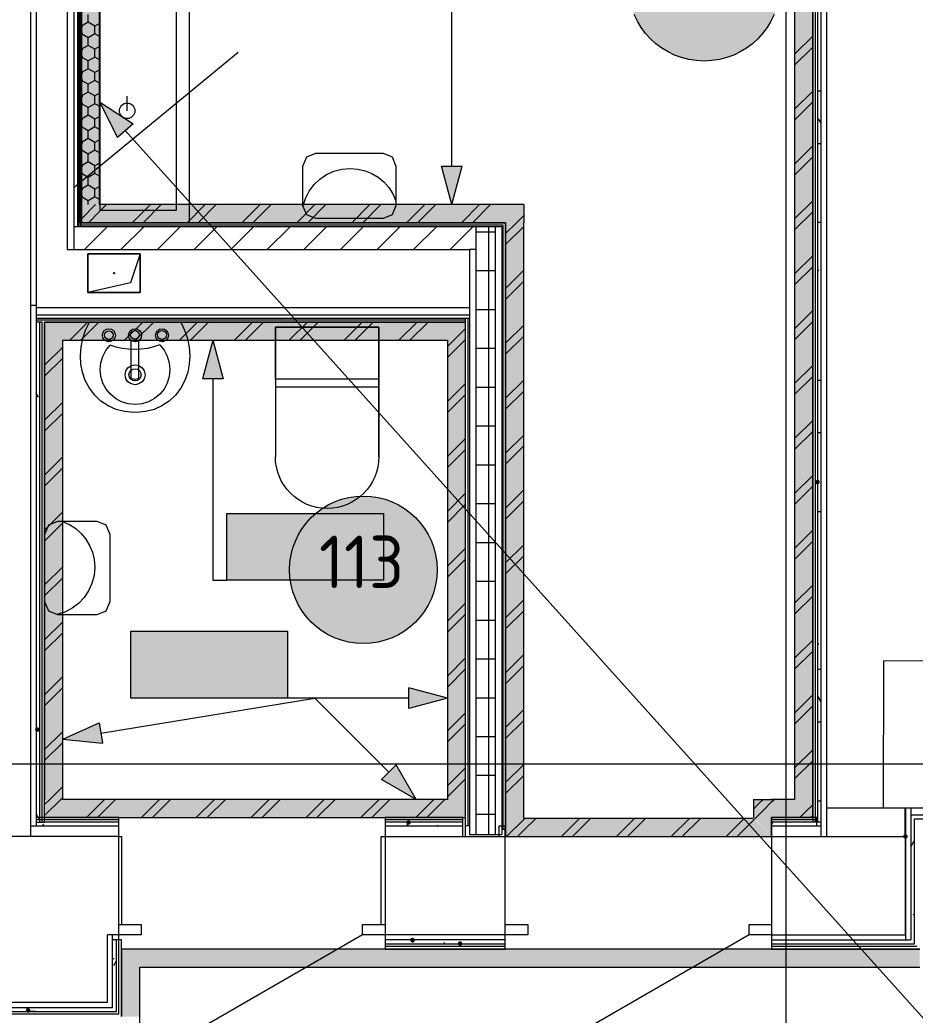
# Model space of a CAD drawing. Header units: millimetres. Extents: x -546 to 1681, y -650 to 1730.
# Drawn here: x 375.55 to 410.16, y 407.66 to 446.11 of the extents above; entities that cross this region are included whole.
import ezdxf

# ---------------------------------------------------------------- set-up
doc = ezdxf.new("R2010")
doc.units = ezdxf.units.MM

msp = doc.modelspace()

# ---------------------------------------------------------------- hatches: boundary and pattern name
at = {"true_color": 0xcccccc}
h = msp.add_hatch(color=254, dxfattribs=at)
h.dxf.hatch_style = 2
h.paths.add_polyline_path([(405.497, 487.709), (406.197, 487.709), (406.197, 415.989), (405.497, 415.989)])
at = {"true_color": 0x3dad99}
h = msp.add_hatch(color=135, dxfattribs=at)
h.dxf.hatch_style = 2
h.paths.add_polyline_path([(378.627, 438.969), (377.927, 438.969), (377.927, 456.374), (378.627, 456.374)])
at = {"true_color": 0xffffff}
h = msp.add_hatch(color=7, dxfattribs=at)
edge = h.paths.add_edge_path()
edge.add_arc((402.001, 447.451), 2.932, 0, 360)
h = msp.add_hatch(color=7)
h.dxf.hatch_style = 2
h.paths.add_polyline_path([(377.894, 445.817), (377.942, 445.808), (377.984, 445.835), (377.993, 445.884), (377.966, 445.926), (377.914, 445.937), (377.872, 445.91), (377.863, 445.861)])
h = msp.add_hatch(color=7)
h.dxf.hatch_style = 2
h.paths.add_polyline_path([(377.95, 445.51), (377.988, 445.542), (377.991, 445.592), (377.959, 445.63), (377.909, 445.633), (377.869, 445.599), (377.865, 445.55), (377.898, 445.512)])
h = msp.add_hatch(color=7)
h.dxf.hatch_style = 2
h.paths.add_polyline_path([(377.894, 444.917), (377.942, 444.908), (377.984, 444.935), (377.993, 444.984), (377.966, 445.026), (377.914, 445.037), (377.872, 445.01), (377.863, 444.961)])
h = msp.add_hatch(color=7)
h.dxf.hatch_style = 2
h.paths.add_polyline_path([(377.95, 444.61), (377.988, 444.642), (377.991, 444.692), (377.959, 444.73), (377.909, 444.733), (377.869, 444.699), (377.865, 444.65), (377.898, 444.612)])
h = msp.add_hatch(color=7)
h.dxf.hatch_style = 2
h.paths.add_polyline_path([(377.894, 444.017), (377.942, 444.008), (377.984, 444.035), (377.993, 444.084), (377.966, 444.126), (377.914, 444.137), (377.872, 444.11), (377.863, 444.061)])
h = msp.add_hatch(color=7)
h.dxf.hatch_style = 2
h.paths.add_polyline_path([(377.95, 443.71), (377.988, 443.742), (377.991, 443.792), (377.959, 443.83), (377.909, 443.833), (377.869, 443.799), (377.865, 443.75), (377.898, 443.712)])
h = msp.add_hatch(color=7)
h.dxf.hatch_style = 2
h.paths.add_polyline_path([(377.894, 443.117), (377.942, 443.108), (377.984, 443.135), (377.993, 443.184), (377.966, 443.226), (377.914, 443.237), (377.872, 443.21), (377.863, 443.161)])
h = msp.add_hatch(color=7)
h.dxf.hatch_style = 2
h.paths.add_polyline_path([(377.95, 442.81), (377.988, 442.842), (377.991, 442.892), (377.959, 442.93), (377.909, 442.933), (377.869, 442.899), (377.865, 442.85), (377.898, 442.812)])
at = {"true_color": 0x0077b0}
h = msp.add_hatch(color=144, dxfattribs=at)
h.dxf.hatch_style = 2
h.paths.add_polyline_path([(378.627, 442.94), (379.923, 442.098), (379.328, 441.563)])
h = msp.add_hatch(color=7)
h.dxf.hatch_style = 2
h.paths.add_polyline_path([(377.894, 442.217), (377.942, 442.208), (377.984, 442.235), (377.993, 442.284), (377.966, 442.326), (377.914, 442.337), (377.872, 442.31), (377.863, 442.261)])
h = msp.add_hatch(color=7)
h.dxf.hatch_style = 2
h.paths.add_polyline_path([(377.95, 441.91), (377.988, 441.942), (377.991, 441.992), (377.959, 442.03), (377.909, 442.033), (377.869, 441.999), (377.865, 441.95), (377.898, 441.912)])
h = msp.add_hatch(color=7)
h.dxf.hatch_style = 2
h.paths.add_polyline_path([(377.894, 441.317), (377.942, 441.308), (377.984, 441.335), (377.993, 441.384), (377.966, 441.426), (377.914, 441.437), (377.872, 441.41), (377.863, 441.361)])
h = msp.add_hatch(color=7)
h.dxf.hatch_style = 2
h.paths.add_polyline_path([(377.95, 441.01), (377.988, 441.042), (377.991, 441.092), (377.959, 441.13), (377.909, 441.133), (377.869, 441.099), (377.865, 441.05), (377.898, 441.012)])
h = msp.add_hatch(color=7)
h.dxf.hatch_style = 2
h.paths.add_polyline_path([(377.894, 440.417), (377.942, 440.408), (377.984, 440.435), (377.993, 440.484), (377.966, 440.526), (377.914, 440.537), (377.872, 440.509), (377.863, 440.461)])
h = msp.add_hatch(color=144, dxfattribs=at)
h.dxf.hatch_style = 2
h.paths.add_polyline_path([(392.253, 438.969), (391.853, 440.462), (392.653, 440.462)])
h = msp.add_hatch(color=7)
h.dxf.hatch_style = 2
h.paths.add_polyline_path([(377.95, 440.11), (377.988, 440.142), (377.991, 440.192), (377.959, 440.23), (377.909, 440.233), (377.869, 440.199), (377.865, 440.15), (377.898, 440.112)])
h = msp.add_hatch(color=7)
h.dxf.hatch_style = 2
h.paths.add_polyline_path([(377.894, 439.517), (377.942, 439.508), (377.984, 439.535), (377.993, 439.584), (377.966, 439.626), (377.914, 439.637), (377.872, 439.609), (377.863, 439.561)])
h = msp.add_hatch(color=7)
h.dxf.hatch_style = 2
h.paths.add_polyline_path([(377.95, 439.21), (377.988, 439.242), (377.991, 439.292), (377.959, 439.33), (377.909, 439.333), (377.869, 439.299), (377.865, 439.25), (377.898, 439.212)])
at = {"true_color": 0xcccccc}
h = msp.add_hatch(color=254, dxfattribs=at)
h.dxf.hatch_style = 2
h.paths.add_polyline_path([(377.927, 438.969), (378.627, 438.969), (377.927, 438.269)])
h = msp.add_hatch(color=254, dxfattribs=at)
h.dxf.hatch_style = 2
h.paths.add_polyline_path([(378.627, 438.969), (378.627, 438.269), (377.927, 438.269)])
h = msp.add_hatch(color=254, dxfattribs=at)
h.dxf.hatch_style = 2
h.paths.add_polyline_path([(394.327, 438.969), (394.327, 438.269), (378.627, 438.269), (378.627, 438.969)])
h = msp.add_hatch(color=254, dxfattribs=at)
h.dxf.hatch_style = 2
h.paths.add_polyline_path([(394.327, 438.269), (395.027, 438.969), (395.027, 438.269)])
h = msp.add_hatch(color=254, dxfattribs=at)
h.dxf.hatch_style = 2
h.paths.add_polyline_path([(394.327, 438.969), (395.027, 438.969), (394.327, 438.269)])
h = msp.add_hatch(color=254, dxfattribs=at)
h.dxf.hatch_style = 2
h.paths.add_polyline_path([(395.027, 415.259), (394.327, 415.259), (394.327, 438.269), (395.027, 438.269)])
at = {"true_color": 0x7b6544}
h = msp.add_hatch(color=37, dxfattribs=at)
h.dxf.hatch_style = 2
h.paths.add_polyline_path([(377.207, 433.732), (376.507, 433.732), (376.507, 434.432)])
h = msp.add_hatch(color=37, dxfattribs=at)
h.dxf.hatch_style = 2
h.paths.add_polyline_path([(377.207, 434.432), (377.207, 433.732), (376.507, 434.432)])
h = msp.add_hatch(color=37, dxfattribs=at)
h.dxf.hatch_style = 2
h.paths.add_polyline_path([(377.207, 433.732), (377.207, 434.432), (392.077, 434.432), (392.077, 433.732)])
at = {"true_color": 0xcccccc}
h = msp.add_hatch(color=254, dxfattribs=at)
h.dxf.hatch_style = 2
h.paths.add_polyline_path([(392.077, 433.732), (392.077, 434.432), (392.777, 434.432)])
h = msp.add_hatch(color=254, dxfattribs=at)
h.dxf.hatch_style = 2
h.paths.add_polyline_path([(392.077, 433.732), (392.777, 434.432), (392.777, 433.732)])
h = msp.add_hatch(color=254, dxfattribs=at)
h.dxf.hatch_style = 2
h.paths.add_polyline_path([(377.207, 415.989), (376.507, 415.989), (376.507, 433.732), (377.207, 433.732)])
at = {"true_color": 0x0077b0}
h = msp.add_hatch(color=144, dxfattribs=at)
h.dxf.hatch_style = 2
h.paths.add_polyline_path([(383.007, 433.732), (383.407, 432.239), (382.607, 432.239)])
at = {"true_color": 0xcccccc}
h = msp.add_hatch(color=254, dxfattribs=at)
h.dxf.hatch_style = 2
h.paths.add_polyline_path([(392.077, 433.732), (392.777, 433.732), (392.777, 415.989), (392.077, 415.989)])
h = msp.add_hatch(color=7)
h.dxf.hatch_style = 2
h.paths.add_polyline_path([(406.462, 428.215), (406.469, 428.284), (406.426, 428.337), (406.357, 428.345), (406.304, 428.302), (406.298, 428.291), (406.29, 428.222), (406.334, 428.168), (406.402, 428.161), (406.456, 428.204)])
at = {"true_color": 0xffffff}
h = msp.add_hatch(color=7, dxfattribs=at)
edge = h.paths.add_edge_path()
edge.add_arc((388.828, 424.861), 2.852, 0, 360)
h = msp.add_hatch(color=7, dxfattribs=at)
h.dxf.hatch_style = 2
h.paths.add_polyline_path([(383.549, 427.043), (389.609, 427.043), (389.609, 424.455), (383.549, 424.455)])
at = {"true_color": 0x0077b0}
h = msp.add_hatch(color=144, dxfattribs=at)
h.dxf.hatch_style = 2
h.paths.add_polyline_path([(383.85, 427.061), (384.86, 427.061), (384.934, 427.036), (384.959, 426.959), (384.959, 425.142), (384.934, 425.067), (384.86, 425.043), (384.784, 425.067), (384.758, 425.142), (384.758, 426.858), (383.951, 426.858), (383.951, 425.142), (383.926, 425.067), (383.85, 425.043), (383.774, 425.067), (383.749, 425.142), (383.749, 426.959), (383.774, 427.036)])
h = msp.add_hatch(color=144, dxfattribs=at)
h.dxf.hatch_style = 2
h.paths.add_polyline_path([(385.364, 425.142), (385.364, 426.959), (385.389, 427.036), (385.465, 427.061), (385.541, 427.036), (385.567, 426.959), (385.567, 426.254), (386.374, 426.254), (386.374, 426.959), (386.399, 427.036), (386.476, 427.061), (386.549, 427.036), (386.574, 426.959), (386.574, 425.142), (386.549, 425.067), (386.476, 425.043), (386.399, 425.067), (386.374, 425.142), (386.374, 426.051), (385.567, 426.051), (385.567, 425.142), (385.541, 425.067), (385.465, 425.043), (385.389, 425.067)])
h = msp.add_hatch(color=144, dxfattribs=at)
h.dxf.hatch_style = 2
h.paths.add_polyline_path([(388.394, 426.152), (388.394, 426.959), (388.419, 427.036), (388.495, 427.061), (389.201, 427.061), (389.277, 427.036), (389.302, 426.959), (389.277, 426.884), (389.201, 426.858), (388.597, 426.858), (388.597, 426.254), (388.899, 426.254), (388.999, 426.245), (389.093, 426.218), (389.178, 426.172), (389.254, 426.107), (389.319, 426.028), (389.366, 425.942), (389.394, 425.849), (389.404, 425.749), (389.404, 425.548), (389.394, 425.447), (389.366, 425.353), (389.319, 425.268), (389.254, 425.19), (389.177, 425.125), (389.092, 425.08), (388.999, 425.052), (388.899, 425.043), (388.495, 425.043), (388.419, 425.067), (388.394, 425.142), (388.419, 425.218), (388.495, 425.244), (388.899, 425.244), (389.016, 425.267), (389.113, 425.334), (389.179, 425.431), (389.201, 425.548), (389.201, 425.749), (389.179, 425.866), (389.113, 425.963), (389.016, 426.03), (388.899, 426.051), (388.495, 426.051), (388.419, 426.076)])
h = msp.add_hatch(color=144, dxfattribs=at)
h.dxf.hatch_style = 2
h.paths.add_polyline_path([(387.888, 425.546), (387.081, 425.546), (387.004, 425.571), (386.979, 425.648), (387.004, 425.724), (387.081, 425.749), (387.888, 425.749), (387.964, 425.724), (387.989, 425.648), (387.964, 425.571)])
at = {"true_color": 0xffffff}
h = msp.add_hatch(color=7, dxfattribs=at)
h.dxf.hatch_style = 2
h.paths.add_polyline_path([(379.837, 422.494), (385.897, 422.494), (385.897, 419.906), (379.837, 419.906)])
h = msp.add_hatch(color=7, dxfattribs=at)
h.dxf.hatch_style = 2
h.paths.add_polyline_path([(379.837, 422.494), (385.897, 422.494), (385.897, 419.906), (379.837, 419.906)])
h = msp.add_hatch(color=7, dxfattribs=at)
h.dxf.hatch_style = 2
h.paths.add_polyline_path([(379.837, 422.494), (385.897, 422.494), (385.897, 419.906), (379.837, 419.906)])
at = {"true_color": 0x0077b0}
h = msp.add_hatch(color=144, dxfattribs=at)
h.dxf.hatch_style = 2
h.paths.add_polyline_path([(380.139, 422.511), (381.149, 422.511), (381.223, 422.485), (381.248, 422.409), (381.248, 420.591), (381.223, 420.516), (381.149, 420.493), (381.073, 420.516), (381.047, 420.591), (381.047, 422.307), (380.24, 422.307), (380.24, 420.591), (380.215, 420.516), (380.139, 420.493), (380.063, 420.516), (380.037, 420.591), (380.037, 422.409), (380.063, 422.485)])
h = msp.add_hatch(color=144, dxfattribs=at)
h.dxf.hatch_style = 2
h.paths.add_polyline_path([(380.139, 422.511), (381.149, 422.511), (381.223, 422.485), (381.248, 422.409), (381.248, 420.591), (381.223, 420.516), (381.149, 420.493), (381.073, 420.516), (381.047, 420.591), (381.047, 422.307), (380.24, 422.307), (380.24, 420.591), (380.215, 420.516), (380.139, 420.493), (380.063, 420.516), (380.037, 420.591), (380.037, 422.409), (380.063, 422.485)])
h = msp.add_hatch(color=144, dxfattribs=at)
h.dxf.hatch_style = 2
h.paths.add_polyline_path([(380.139, 422.511), (381.149, 422.511), (381.223, 422.485), (381.248, 422.409), (381.248, 420.591), (381.223, 420.516), (381.149, 420.493), (381.073, 420.516), (381.047, 420.591), (381.047, 422.307), (380.24, 422.307), (380.24, 420.591), (380.215, 420.516), (380.139, 420.493), (380.063, 420.516), (380.037, 420.591), (380.037, 422.409), (380.063, 422.485)])
h = msp.add_hatch(color=144, dxfattribs=at)
h.dxf.hatch_style = 2
h.paths.add_polyline_path([(381.653, 420.591), (381.653, 422.409), (381.678, 422.485), (381.754, 422.511), (381.83, 422.485), (381.855, 422.409), (381.855, 421.703), (382.662, 421.703), (382.662, 422.409), (382.688, 422.485), (382.764, 422.511), (382.838, 422.485), (382.863, 422.409), (382.863, 420.591), (382.838, 420.516), (382.764, 420.493), (382.688, 420.516), (382.662, 420.591), (382.662, 421.5), (381.855, 421.5), (381.855, 420.591), (381.83, 420.516), (381.754, 420.493), (381.678, 420.516)])
h = msp.add_hatch(color=144, dxfattribs=at)
h.dxf.hatch_style = 2
h.paths.add_polyline_path([(381.653, 420.591), (381.653, 422.409), (381.678, 422.485), (381.754, 422.511), (381.83, 422.485), (381.855, 422.409), (381.855, 421.703), (382.662, 421.703), (382.662, 422.409), (382.688, 422.485), (382.764, 422.511), (382.838, 422.485), (382.863, 422.409), (382.863, 420.591), (382.838, 420.516), (382.764, 420.493), (382.688, 420.516), (382.662, 420.591), (382.662, 421.5), (381.855, 421.5), (381.855, 420.591), (381.83, 420.516), (381.754, 420.493), (381.678, 420.516)])
h = msp.add_hatch(color=144, dxfattribs=at)
h.dxf.hatch_style = 2
h.paths.add_polyline_path([(381.653, 420.591), (381.653, 422.409), (381.678, 422.485), (381.754, 422.511), (381.83, 422.485), (381.855, 422.409), (381.855, 421.703), (382.662, 421.703), (382.662, 422.409), (382.688, 422.485), (382.764, 422.511), (382.838, 422.485), (382.863, 422.409), (382.863, 420.591), (382.838, 420.516), (382.764, 420.493), (382.688, 420.516), (382.662, 420.591), (382.662, 421.5), (381.855, 421.5), (381.855, 420.591), (381.83, 420.516), (381.754, 420.493), (381.678, 420.516)])
h = msp.add_hatch(color=144, dxfattribs=at)
h.dxf.hatch_style = 2
h.paths.add_polyline_path([(385.188, 422.511), (385.288, 422.502), (385.381, 422.474), (385.467, 422.428), (385.543, 422.364), (385.608, 422.286), (385.655, 422.2), (385.683, 422.107), (385.693, 422.005), (385.669, 421.861), (385.6, 421.715), (384.965, 420.693), (385.591, 420.693), (385.667, 420.668), (385.693, 420.591), (385.667, 420.516), (385.591, 420.493), (384.784, 420.493), (384.708, 420.516), (384.683, 420.591), (384.699, 420.651), (385.439, 421.839), (385.477, 421.921), (385.49, 422.005), (385.468, 422.122), (385.402, 422.22), (385.305, 422.286), (385.188, 422.307), (385.103, 422.291), (385.022, 422.244), (384.945, 422.164), (384.872, 422.053), (384.835, 422.018), (384.784, 422.005), (384.708, 422.031), (384.683, 422.107), (384.691, 422.146), (384.793, 422.306), (384.91, 422.42), (385.041, 422.488)])
h = msp.add_hatch(color=144, dxfattribs=at)
h.dxf.hatch_style = 2
h.paths.add_polyline_path([(385.188, 422.511), (385.288, 422.502), (385.381, 422.474), (385.467, 422.428), (385.543, 422.364), (385.608, 422.286), (385.655, 422.2), (385.683, 422.107), (385.693, 422.005), (385.669, 421.861), (385.6, 421.715), (384.965, 420.693), (385.591, 420.693), (385.667, 420.668), (385.693, 420.591), (385.667, 420.516), (385.591, 420.493), (384.784, 420.493), (384.708, 420.516), (384.683, 420.591), (384.699, 420.651), (385.439, 421.839), (385.477, 421.921), (385.49, 422.005), (385.468, 422.122), (385.402, 422.22), (385.305, 422.286), (385.188, 422.307), (385.103, 422.291), (385.022, 422.244), (384.945, 422.164), (384.872, 422.053), (384.835, 422.018), (384.784, 422.005), (384.708, 422.031), (384.683, 422.107), (384.691, 422.146), (384.793, 422.306), (384.91, 422.42), (385.041, 422.488)])
h = msp.add_hatch(color=144, dxfattribs=at)
h.dxf.hatch_style = 2
h.paths.add_polyline_path([(385.188, 422.511), (385.288, 422.502), (385.381, 422.474), (385.467, 422.428), (385.543, 422.364), (385.608, 422.286), (385.655, 422.2), (385.683, 422.107), (385.693, 422.005), (385.669, 421.861), (385.6, 421.715), (384.965, 420.693), (385.591, 420.693), (385.667, 420.668), (385.693, 420.591), (385.667, 420.516), (385.591, 420.493), (384.784, 420.493), (384.708, 420.516), (384.683, 420.591), (384.699, 420.651), (385.439, 421.839), (385.477, 421.921), (385.49, 422.005), (385.468, 422.122), (385.402, 422.22), (385.305, 422.286), (385.188, 422.307), (385.103, 422.291), (385.022, 422.244), (384.945, 422.164), (384.872, 422.053), (384.835, 422.018), (384.784, 422.005), (384.708, 422.031), (384.683, 422.107), (384.691, 422.146), (384.793, 422.306), (384.91, 422.42), (385.041, 422.488)])
h = msp.add_hatch(color=144, dxfattribs=at)
h.dxf.hatch_style = 2
h.paths.add_polyline_path([(384.176, 420.995), (383.369, 420.995), (383.293, 421.02), (383.268, 421.097), (383.293, 421.173), (383.369, 421.198), (384.176, 421.198), (384.252, 421.173), (384.278, 421.097), (384.252, 421.02)])
h = msp.add_hatch(color=144, dxfattribs=at)
h.dxf.hatch_style = 2
h.paths.add_polyline_path([(384.176, 420.995), (383.369, 420.995), (383.293, 421.02), (383.268, 421.097), (383.293, 421.173), (383.369, 421.198), (384.176, 421.198), (384.252, 421.173), (384.278, 421.097), (384.252, 421.02)])
h = msp.add_hatch(color=144, dxfattribs=at)
h.dxf.hatch_style = 2
h.paths.add_polyline_path([(384.176, 420.995), (383.369, 420.995), (383.293, 421.02), (383.268, 421.097), (383.293, 421.173), (383.369, 421.198), (384.176, 421.198), (384.252, 421.173), (384.278, 421.097), (384.252, 421.02)])
h = msp.add_hatch(color=144, dxfattribs=at)
h.dxf.hatch_style = 2
h.paths.add_polyline_path([(392.077, 419.906), (390.584, 419.506), (390.584, 420.306)])
h = msp.add_hatch(color=7)
h.dxf.hatch_style = 2
h.paths.add_polyline_path([(376.222, 418.778), (376.158, 418.752), (376.132, 418.688), (376.158, 418.625), (376.222, 418.598), (376.285, 418.625), (376.312, 418.688), (376.285, 418.752)])
h = msp.add_hatch(color=7)
h.dxf.hatch_style = 2
h.paths.add_polyline_path([(376.222, 418.778), (376.158, 418.752), (376.132, 418.688), (376.158, 418.625), (376.222, 418.598), (376.285, 418.625), (376.312, 418.688), (376.285, 418.752)])
h = msp.add_hatch(color=144, dxfattribs=at)
h.dxf.hatch_style = 2
h.paths.add_polyline_path([(377.207, 418.313), (378.616, 418.948), (378.745, 418.159)])
h = msp.add_hatch(color=144, dxfattribs=at)
h.dxf.hatch_style = 2
h.paths.add_polyline_path([(390.865, 415.989), (389.527, 416.762), (390.093, 417.328)])
at = {"true_color": 0xcccccc}
h = msp.add_hatch(color=254, dxfattribs=at)
h.dxf.hatch_style = 2
h.paths.add_polyline_path([(376.507, 415.989), (377.207, 415.989), (376.507, 415.289)])
h = msp.add_hatch(color=254, dxfattribs=at)
h.dxf.hatch_style = 2
h.paths.add_polyline_path([(377.207, 415.989), (377.207, 415.289), (376.507, 415.289)])
h = msp.add_hatch(color=254, dxfattribs=at)
h.dxf.hatch_style = 2
h.paths.add_polyline_path([(392.077, 415.989), (392.077, 415.289), (377.207, 415.289), (377.207, 415.989)])
h = msp.add_hatch(color=254, dxfattribs=at)
h.dxf.hatch_style = 2
h.paths.add_polyline_path([(392.077, 415.989), (392.777, 415.989), (392.777, 415.289)])
h = msp.add_hatch(color=254, dxfattribs=at)
h.dxf.hatch_style = 2
h.paths.add_polyline_path([(392.077, 415.289), (392.077, 415.989), (392.777, 415.289)])
h = msp.add_hatch(color=254, dxfattribs=at)
h.dxf.hatch_style = 2
h.paths.add_polyline_path([(403.909, 415.989), (404.609, 415.989), (404.609, 415.289)])
h = msp.add_hatch(color=254, dxfattribs=at)
h.dxf.hatch_style = 2
h.paths.add_polyline_path([(403.909, 415.289), (403.909, 415.989), (404.609, 415.289)])
h = msp.add_hatch(color=254, dxfattribs=at)
h.dxf.hatch_style = 2
h.paths.add_polyline_path([(405.497, 415.989), (405.497, 415.289), (404.609, 415.289), (404.609, 415.989)])
h = msp.add_hatch(color=254, dxfattribs=at)
h.dxf.hatch_style = 2
h.paths.add_polyline_path([(405.497, 415.989), (406.197, 415.989), (406.197, 415.289)])
h = msp.add_hatch(color=254, dxfattribs=at)
h.dxf.hatch_style = 2
h.paths.add_polyline_path([(405.497, 415.289), (405.497, 415.989), (406.197, 415.289)])
h = msp.add_hatch(color=254, dxfattribs=at)
h.dxf.hatch_style = 2
h.paths.add_polyline_path([(403.909, 415.289), (404.609, 415.289), (404.609, 414.559)])
h = msp.add_hatch(color=7)
h.dxf.hatch_style = 2
h.paths.add_polyline_path([(390.572, 415.186), (390.508, 415.16), (390.482, 415.096), (390.508, 415.033), (390.572, 415.006), (390.635, 415.033), (390.662, 415.096), (390.635, 415.16)])
h = msp.add_hatch(color=254, dxfattribs=at)
h.dxf.hatch_style = 2
h.paths.add_polyline_path([(395.027, 415.259), (395.027, 414.559), (394.327, 414.559)])
h = msp.add_hatch(color=254, dxfattribs=at)
h.dxf.hatch_style = 2
h.paths.add_polyline_path([(394.327, 415.259), (395.027, 415.259), (394.327, 414.559)])
h = msp.add_hatch(color=254, dxfattribs=at)
h.dxf.hatch_style = 2
h.paths.add_polyline_path([(403.909, 415.259), (403.909, 414.559), (395.027, 414.559), (395.027, 415.259)])
h = msp.add_hatch(color=254, dxfattribs=at)
h.dxf.hatch_style = 2
h.paths.add_polyline_path([(403.909, 414.559), (403.909, 415.259), (404.609, 414.559)])
h = msp.add_hatch(color=7)
h.dxf.hatch_style = 2
h.paths.add_polyline_path([(409.785, 414.469), (409.848, 414.496), (409.875, 414.559), (409.848, 414.623), (409.785, 414.649), (409.713, 414.623), (409.687, 414.559), (409.713, 414.496)])
h = msp.add_hatch(color=7)
h.dxf.hatch_style = 2
h.paths.add_polyline_path([(390.653, 410.499), (390.709, 410.459), (390.777, 410.47), (390.817, 410.526), (390.806, 410.594), (390.798, 410.607), (390.742, 410.647), (390.674, 410.636), (390.634, 410.58), (390.645, 410.512)])
h = msp.add_hatch(color=7)
h.dxf.hatch_style = 2
h.paths.add_polyline_path([(390.73, 410.636), (390.666, 410.61), (390.64, 410.546), (390.666, 410.483), (390.73, 410.456), (390.793, 410.483), (390.82, 410.546), (390.793, 410.61)])
h = msp.add_hatch(color=7)
h.dxf.hatch_style = 2
h.paths.add_polyline_path([(390.73, 410.636), (390.666, 410.61), (390.64, 410.546), (390.666, 410.483), (390.73, 410.456), (390.793, 410.483), (390.82, 410.546), (390.793, 410.61)])
h = msp.add_hatch(color=7)
h.dxf.hatch_style = 2
h.paths.add_polyline_path([(392.567, 410.514), (392.503, 410.488), (392.477, 410.424), (392.503, 410.361), (392.567, 410.334), (392.63, 410.361), (392.657, 410.424), (392.63, 410.488)])
at = {"true_color": 0xf1d696}
h = msp.add_hatch(color=41, dxfattribs=at)
h.dxf.hatch_style = 2
h.paths.add_polyline_path([(380.183, 409.509), (379.483, 409.509), (379.483, 410.209)])
h = msp.add_hatch(color=41, dxfattribs=at)
h.dxf.hatch_style = 2
h.paths.add_polyline_path([(380.183, 410.209), (380.183, 409.509), (379.483, 410.209)])
h = msp.add_hatch(color=41, dxfattribs=at)
h.dxf.hatch_style = 2
h.paths.add_polyline_path([(380.183, 409.509), (380.183, 410.209), (410.335, 410.209), (410.335, 409.509)])
h = msp.add_hatch(color=41, dxfattribs=at)
h.dxf.hatch_style = 2
h.paths.add_polyline_path([(380.183, 407.602), (379.483, 407.602), (379.483, 409.509), (380.183, 409.509)])
h = msp.add_hatch(color=7)
h.dxf.hatch_style = 2
h.paths.add_polyline_path([(375.871, 407.923), (375.807, 407.897), (375.781, 407.833), (375.807, 407.77), (375.871, 407.743), (375.934, 407.77), (375.961, 407.833), (375.934, 407.897)])

# ---------------------------------------------------------------- linework, layer by layer
at = {"color": 7, "lineweight": 0}
for points in [[(405.173, 197.821), (405.173, 501.492)], [(375.977, 414.559), (375.977, 488.948)], [(406.527, 414.559), (406.527, 488.739)], [(406.727, 488.948), (406.727, 414.559)], [(406.197, 488.574), (406.197, 415.124)], [(406.197, 415.989), (406.197, 488.409)], [(406.287, 488.574), (406.287, 415.124)], [(406.377, 488.574), (406.377, 415.124)], [(405.497, 487.709), (405.497, 415.989)], [(377.377, 457.224), (377.377, 437.239)], [(377.647, 437.239), (377.647, 457.354)], [(377.777, 457.074), (377.777, 438.119)], [(377.837, 438.119), (377.837, 457.074)], [(377.897, 438.269), (377.897, 457.074)], [(377.927, 457.074), (377.927, 438.269)], [(382.097, 456.946), (382.097, 438.269)], [(378.647, 438.746), (378.647, 456.446)], [(381.597, 456.446), (381.597, 438.746)], [(377.927, 456.374), (377.927, 438.969)], [(378.627, 438.969), (378.627, 456.374)], [(376.177, 448.419), (376.177, 414.959)], [(378.19, 446.021), (377.93, 445.871)], [(378.19, 446.021), (378.19, 446.321)], [(378.449, 445.871), (378.19, 446.021)], [(404.702, 446.31), (404.579, 446.054), (404.432, 445.812), (404.263, 445.586), (404.074, 445.378), (403.866, 445.189), (403.64, 445.02), (403.399, 444.873), (403.143, 444.75), (402.873, 444.651), (402.592, 444.579), (402.301, 444.535), (402.002, 444.519), (401.702, 444.535), (401.411, 444.579), (401.13, 444.651), (400.86, 444.75), (400.604, 444.873), (400.362, 445.02), (400.137, 445.189), (399.928, 445.378), (399.739, 445.586), (399.57, 445.812), (399.424, 446.054), (399.3, 446.31)], [(377.93, 445.571), (377.93, 445.871)], [(378.627, 445.974), (378.449, 445.871)], [(378.449, 445.571), (378.449, 445.871)], [(378.19, 445.421), (377.93, 445.571)], [(378.449, 445.571), (378.19, 445.421)], [(378.19, 445.121), (378.19, 445.421)], [(378.627, 445.469), (378.449, 445.571)], [(405.497, 444.782), (406.197, 445.482)], [(378.19, 445.121), (377.93, 444.971)], [(377.93, 444.671), (377.93, 444.971)], [(378.449, 444.971), (378.19, 445.121)], [(378.627, 445.074), (378.449, 444.971)], [(378.449, 444.671), (378.449, 444.971)], [(405.497, 444.358), (406.197, 445.058)], [(383.984, 444.846), (377.647, 439.636)], [(378.19, 444.521), (377.93, 444.671)], [(378.449, 444.671), (378.19, 444.521)], [(378.19, 444.221), (378.19, 444.521)], [(378.627, 444.569), (378.449, 444.671)], [(378.19, 444.221), (377.93, 444.071)], [(378.449, 444.071), (378.19, 444.221)], [(378.627, 444.174), (378.449, 444.071)], [(377.93, 443.771), (377.93, 444.071)], [(378.19, 443.621), (377.93, 443.771)], [(378.449, 443.771), (378.19, 443.621)], [(378.449, 443.771), (378.449, 444.071)], [(378.627, 443.669), (378.449, 443.771)], [(378.19, 443.321), (378.19, 443.621)], [(405.497, 442.66), (406.197, 443.36)], [(406.377, 443.369), (406.526, 443.369)], [(378.19, 443.321), (377.93, 443.171)], [(377.93, 442.871), (377.93, 443.171)], [(378.449, 443.171), (378.19, 443.321)], [(378.627, 443.274), (378.449, 443.171)], [(378.449, 442.871), (378.449, 443.171)], [(379.697, 442.596), (379.697, 443.166)], [(378.19, 442.721), (377.93, 442.871)], [(378.449, 442.871), (378.19, 442.721)], [(378.19, 442.421), (378.19, 442.721)], [(378.627, 442.769), (378.449, 442.871)], [(405.497, 442.236), (406.197, 442.936)], [(378.19, 442.421), (377.93, 442.271)], [(377.93, 441.971), (377.93, 442.271)], [(378.449, 442.271), (378.19, 442.421)], [(378.627, 442.374), (378.449, 442.271)], [(378.449, 441.971), (378.449, 442.271)], [(406.526, 442.114), (406.426, 442.286)], [(378.19, 441.821), (377.93, 441.971)], [(378.449, 441.971), (378.19, 441.821)], [(378.19, 441.521), (378.19, 441.821)], [(378.627, 441.869), (378.449, 441.971)], [(378.19, 441.521), (377.93, 441.371)], [(378.449, 441.371), (378.19, 441.521)], [(378.627, 441.474), (378.449, 441.371)], [(377.93, 441.071), (377.93, 441.371)], [(378.19, 440.921), (377.93, 441.071)], [(378.449, 441.071), (378.19, 440.921)], [(378.449, 441.071), (378.449, 441.371)], [(378.627, 440.969), (378.449, 441.071)], [(405.497, 440.539), (406.197, 441.239)], [(406.377, 441.337), (406.526, 441.337)], [(378.19, 440.621), (378.19, 440.921)], [(405.497, 440.115), (406.197, 440.815)], [(378.19, 440.621), (377.93, 440.471)], [(377.93, 440.171), (377.93, 440.471)], [(378.449, 440.471), (378.19, 440.621)], [(378.627, 440.574), (378.449, 440.471)], [(378.449, 440.171), (378.449, 440.471)], [(378.19, 440.021), (377.93, 440.171)], [(378.449, 440.171), (378.19, 440.021)], [(378.19, 439.721), (378.19, 440.021)], [(378.627, 440.069), (378.449, 440.171)], [(378.19, 439.721), (377.93, 439.571)], [(377.93, 439.271), (377.93, 439.571)], [(378.449, 439.571), (378.19, 439.721)], [(378.627, 439.674), (378.449, 439.571)], [(378.449, 439.271), (378.449, 439.571)], [(378.19, 439.121), (377.93, 439.271)], [(378.449, 439.271), (378.19, 439.121)], [(378.19, 438.969), (378.19, 439.121)], [(378.627, 439.169), (378.449, 439.271)], [(405.497, 438.418), (406.197, 439.118)], [(377.927, 438.425), (378.472, 438.969)], [(377.927, 438.269), (377.927, 438.969)], [(378.627, 438.701), (378.896, 438.969)], [(395.027, 438.969), (378.627, 438.969)], [(381.597, 438.746), (378.647, 438.746)], [(379.893, 438.269), (380.593, 438.969)], [(380.317, 438.269), (381.017, 438.969)], [(382.014, 438.269), (382.714, 438.969)], [(382.438, 438.269), (383.138, 438.969)], [(384.135, 438.269), (384.835, 438.969)], [(384.56, 438.269), (385.26, 438.969)], [(386.257, 438.269), (386.957, 438.969)], [(386.681, 438.269), (387.381, 438.969)], [(388.378, 438.269), (389.078, 438.969)], [(388.802, 438.269), (389.502, 438.969)], [(390.499, 438.269), (391.199, 438.969)], [(390.924, 438.269), (391.624, 438.969)], [(392.621, 438.269), (393.321, 438.969)], [(393.045, 438.269), (393.745, 438.969)], [(395.027, 438.969), (395.027, 438.269)], [(378.196, 438.269), (378.627, 438.701)], [(394.742, 438.269), (395.027, 438.554)], [(405.497, 437.994), (406.197, 438.694)], [(393.177, 438.119), (377.647, 438.119)], [(394.327, 438.269), (377.897, 438.269)], [(377.897, 438.269), (377.897, 438.119)], [(394.237, 438.179), (377.897, 438.179)], [(377.927, 438.269), (394.327, 438.269)], [(393.177, 438.119), (393.177, 414.638)], [(394.177, 438.119), (393.177, 438.119)], [(393.677, 414.638), (393.677, 438.119)], [(393.927, 438.119), (393.927, 414.638)], [(394.177, 438.119), (394.177, 414.638)], [(394.237, 414.838), (394.237, 438.179)], [(394.327, 414.838), (394.327, 438.269)], [(394.327, 437.854), (394.742, 438.269)], [(394.327, 438.269), (394.327, 414.559)], [(394.327, 437.43), (395.027, 438.13)], [(395.027, 415.259), (395.027, 438.269)], [(406.377, 438.289), (406.526, 438.289)], [(393.177, 437.921), (393.927, 437.921)], [(377.377, 437.239), (392.927, 437.239)], [(392.927, 437.239), (392.927, 414.638)], [(393.177, 437.239), (392.927, 437.239)], [(378.177, 435.572), (378.177, 437.072)], [(378.177, 437.072), (380.201, 437.072)], [(380.201, 437.072), (378.177, 437.072)], [(378.177, 437.072), (378.177, 435.572)], [(380.201, 437.072), (379.826, 435.947)], [(380.201, 437.072), (380.201, 435.572)], [(380.201, 435.572), (380.201, 437.072)], [(405.497, 436.297), (406.197, 436.997)], [(393.177, 436.421), (393.927, 436.421)], [(394.327, 435.733), (395.027, 436.433)], [(405.497, 435.872), (406.197, 436.572)], [(406.42, 436.449), (406.377, 436.375)], [(379.164, 436.322), (379.189, 436.347), (379.214, 436.322)], [(379.164, 436.322), (379.177, 436.344)], [(379.214, 436.322), (379.189, 436.297), (379.164, 436.322)], [(379.213, 436.316), (379.189, 436.297), (379.177, 436.301)], [(379.189, 436.347), (379.213, 436.329)], [(379.826, 435.947), (378.177, 435.572)], [(394.327, 435.309), (395.027, 436.009)], [(380.201, 435.572), (378.177, 435.572)], [(378.177, 435.572), (380.201, 435.572)], [(375.977, 435.089), (376.177, 435.089)], [(392.927, 434.982), (376.177, 434.982)], [(393.177, 434.921), (393.927, 434.921)], [(405.497, 434.175), (406.197, 434.875)], [(376.177, 434.712), (392.927, 434.712)], [(376.177, 434.582), (392.927, 434.582)], [(376.177, 434.522), (392.777, 434.522)], [(392.777, 414.988), (392.777, 434.582)], [(392.867, 434.582), (392.867, 414.988)], [(376.417, 434.432), (376.177, 434.432)], [(376.327, 415.109), (376.327, 434.432)], [(376.417, 415.109), (376.417, 434.432)], [(376.507, 434.432), (392.777, 434.432)], [(376.507, 415.109), (376.507, 434.432)], [(376.507, 434.432), (376.507, 433.732)], [(392.077, 434.432), (376.507, 434.432)], [(377.477, 433.732), (378.177, 434.432)], [(377.966, 432.501), (377.909, 432.811), (377.891, 433.124), (377.913, 433.466), (377.978, 433.801), (378.087, 434.124), (378.237, 434.432)], [(377.966, 432.501), (377.909, 432.811), (377.891, 433.124), (377.913, 433.466), (377.978, 433.801), (378.087, 434.124), (378.237, 434.432)], [(377.901, 433.732), (378.601, 434.432)], [(378.74, 433.925), (378.759, 434.023), (378.813, 434.102), (378.892, 434.156), (378.99, 434.175), (379.087, 434.156), (379.166, 434.102), (379.22, 434.023), (379.24, 433.925)], [(379.598, 433.732), (380.298, 434.432)], [(379.752, 433.925), (379.771, 434.023), (379.825, 434.102), (379.904, 434.156), (380.002, 434.175), (380.099, 434.156), (380.178, 434.102), (380.232, 434.023), (380.252, 433.925)], [(379.995, 433.771), (379.929, 433.785), (379.876, 433.821), (379.84, 433.874), (379.827, 433.939), (379.84, 434.005), (379.876, 434.058), (379.929, 434.094), (379.995, 434.107)], [(379.995, 434.107), (380.06, 434.094), (380.113, 434.058), (380.149, 434.005), (380.163, 433.939), (380.149, 433.874), (380.113, 433.821), (380.06, 433.785), (379.995, 433.771)], [(380.022, 433.732), (380.722, 434.432)], [(380.795, 433.925), (380.814, 434.023), (380.868, 434.102), (380.947, 434.156), (381.045, 434.175), (381.142, 434.156), (381.221, 434.102), (381.275, 434.023), (381.295, 433.925)], [(380.875, 433.935), (380.888, 434.002), (380.924, 434.056), (380.978, 434.092), (381.045, 434.105), (381.111, 434.092), (381.165, 434.056), (381.201, 434.002), (381.215, 433.935)], [(381.719, 433.732), (382.419, 434.432)], [(381.768, 434.432), (381.917, 434.124), (382.025, 433.801), (382.09, 433.466), (382.113, 433.124), (382.094, 432.811), (382.039, 432.501)], [(381.768, 434.432), (381.917, 434.124), (382.025, 433.801), (382.09, 433.466), (382.113, 433.124), (382.094, 432.811), (382.039, 432.501)], [(382.144, 433.732), (382.844, 434.432)], [(383.841, 433.732), (384.541, 434.432)], [(384.265, 433.732), (384.965, 434.432)], [(389.427, 434.232), (385.427, 434.232)], [(385.427, 434.232), (385.427, 429.232)], [(385.427, 432.232), (385.427, 434.232)], [(385.427, 434.232), (389.427, 434.232)], [(385.962, 433.732), (386.662, 434.432)], [(386.386, 433.732), (387.086, 434.432)], [(388.083, 433.732), (388.783, 434.432)], [(388.508, 433.732), (389.208, 434.432)], [(389.427, 429.232), (389.427, 434.232)], [(389.427, 434.232), (389.427, 432.232)], [(390.205, 433.732), (390.905, 434.432)], [(390.629, 433.732), (391.329, 434.432)], [(392.777, 434.432), (392.077, 434.432)], [(392.326, 433.732), (392.777, 434.183)], [(392.777, 415.989), (392.777, 434.432)], [(394.327, 433.612), (395.027, 434.312)], [(405.497, 433.751), (406.197, 434.451)], [(376.507, 433.732), (376.507, 415.989)], [(377.207, 433.732), (392.077, 433.732)], [(377.207, 415.989), (377.207, 433.732)], [(379.24, 433.925), (379.22, 433.828), (379.166, 433.749), (379.087, 433.695), (378.99, 433.675), (378.892, 433.695), (378.813, 433.749), (378.759, 433.828), (378.74, 433.925)], [(378.82, 433.925), (378.833, 433.992), (378.869, 434.046), (378.923, 434.082), (378.99, 434.095), (379.055, 434.082), (379.109, 434.046), (379.146, 433.992), (379.16, 433.925)], [(379.16, 433.925), (379.146, 433.859), (379.109, 433.805), (379.055, 433.769), (378.99, 433.755), (378.923, 433.769), (378.869, 433.805), (378.833, 433.859), (378.82, 433.925)], [(380.252, 433.925), (380.232, 433.828), (380.178, 433.749), (380.099, 433.695), (380.002, 433.675), (379.904, 433.695), (379.825, 433.749), (379.771, 433.828), (379.752, 433.925)], [(379.852, 432.283), (379.852, 433.725)], [(380.152, 432.283), (380.152, 433.725)], [(381.295, 433.925), (381.275, 433.828), (381.221, 433.749), (381.142, 433.695), (381.045, 433.675), (380.947, 433.695), (380.868, 433.749), (380.814, 433.828), (380.795, 433.925)], [(381.215, 433.935), (381.201, 433.869), (381.165, 433.815), (381.111, 433.779), (381.045, 433.765), (380.978, 433.779), (380.924, 433.815), (380.888, 433.869), (380.875, 433.935)], [(392.077, 433.059), (392.75, 433.732)], [(392.077, 433.483), (392.326, 433.732)], [(392.077, 433.732), (392.077, 415.989)], [(392.75, 433.732), (392.777, 433.759)], [(394.327, 433.188), (395.027, 433.888)], [(376.507, 432.762), (377.207, 433.462)], [(380.956, 433.552), (381.125, 433.346), (381.249, 433.114), (381.325, 432.862), (381.352, 432.596), (381.324, 432.325), (381.246, 432.071), (381.121, 431.842), (380.956, 431.642), (380.757, 431.477), (380.527, 431.353), (380.274, 431.274), (380.002, 431.246), (379.73, 431.274), (379.476, 431.353), (379.247, 431.477), (379.047, 431.642), (378.882, 431.842), (378.758, 432.071), (378.679, 432.325), (378.652, 432.596), (378.677, 432.858), (378.752, 433.108), (378.874, 433.339), (379.04, 433.543)], [(380.956, 433.552), (380.72, 433.473), (380.479, 433.416), (380.234, 433.381), (379.987, 433.369), (379.744, 433.38), (379.505, 433.413), (379.269, 433.468), (379.04, 433.543)], [(393.177, 433.421), (393.927, 433.421)], [(376.507, 432.338), (377.207, 433.038)], [(379.616, 432.396), (379.646, 432.547), (379.729, 432.669), (379.851, 432.752), (380.002, 432.782), (380.152, 432.752), (380.274, 432.669), (380.357, 432.547), (380.388, 432.396)], [(379.767, 432.396), (379.785, 432.488), (379.835, 432.563), (379.91, 432.613), (380.002, 432.631), (380.093, 432.613), (380.168, 432.563), (380.218, 432.488), (380.237, 432.396)], [(405.497, 432.054), (406.197, 432.754)], [(380.002, 430.946), (379.943, 430.945), (379.597, 430.975), (379.269, 431.06), (378.963, 431.197), (378.685, 431.381), (378.441, 431.608), (378.236, 431.873), (378.075, 432.172), (377.966, 432.501)], [(380.002, 430.946), (379.943, 430.945), (379.597, 430.975), (379.269, 431.06), (378.963, 431.197), (378.685, 431.381), (378.441, 431.608), (378.236, 431.873), (378.075, 432.172), (377.966, 432.501)], [(380.388, 432.396), (380.357, 432.246), (380.274, 432.124), (380.152, 432.041), (380.002, 432.01), (379.851, 432.041), (379.729, 432.124), (379.646, 432.246), (379.616, 432.396)], [(380.237, 432.396), (380.218, 432.305), (380.168, 432.23), (380.093, 432.18), (380.002, 432.161), (379.91, 432.18), (379.835, 432.23), (379.785, 432.305), (379.767, 432.396)], [(380.152, 432.283), (380.14, 432.259), (380.108, 432.238), (380.06, 432.224), (380.002, 432.219), (379.943, 432.224), (379.895, 432.238), (379.863, 432.259), (379.852, 432.283)], [(382.039, 432.501), (381.929, 432.172), (381.768, 431.873), (381.563, 431.608), (381.319, 431.381), (381.041, 431.197), (380.735, 431.06), (380.406, 430.975), (380.061, 430.945), (380.002, 430.946)], [(382.039, 432.501), (381.929, 432.172), (381.768, 431.873), (381.563, 431.608), (381.319, 431.381), (381.041, 431.197), (380.735, 431.06), (380.406, 430.975), (380.061, 430.945), (380.002, 430.946)], [(385.427, 432.232), (385.427, 429.232)], [(389.427, 432.232), (385.427, 432.232)], [(389.427, 432.232), (389.427, 429.232)], [(394.327, 431.49), (395.027, 432.19)], [(405.497, 431.63), (406.197, 432.33)], [(406.377, 432.193), (406.526, 432.193)], [(385.427, 431.932), (389.427, 431.932)], [(392.077, 431.362), (392.777, 432.062)], [(393.177, 431.921), (393.927, 431.921)], [(376.27, 431.527), (376.177, 431.687)], [(392.077, 430.938), (392.777, 431.638)], [(394.327, 431.066), (395.027, 431.766)], [(376.507, 430.641), (377.207, 431.341)], [(376.507, 430.217), (377.207, 430.917)], [(393.177, 430.421), (393.927, 430.421)], [(405.497, 429.933), (406.197, 430.633)], [(392.077, 429.24), (392.777, 429.94)], [(394.327, 429.369), (395.027, 430.069)], [(405.497, 429.508), (406.197, 430.208)], [(406.377, 430.161), (406.527, 430.161)], [(392.077, 428.816), (392.777, 429.516)], [(394.327, 428.945), (395.027, 429.645)], [(376.507, 428.52), (377.207, 429.22)], [(389.427, 429.232), (389.416, 429.028), (389.386, 428.829), (389.337, 428.638), (389.269, 428.454), (389.185, 428.279), (389.085, 428.114), (388.97, 427.96), (388.841, 427.818), (388.699, 427.689), (388.545, 427.574), (388.38, 427.474), (388.205, 427.39), (388.021, 427.322), (387.83, 427.273), (387.631, 427.243), (387.427, 427.232), (387.222, 427.243), (387.024, 427.273), (386.832, 427.322), (386.648, 427.39), (386.474, 427.474), (386.309, 427.574), (386.155, 427.689), (386.013, 427.818), (385.883, 427.96), (385.768, 428.114), (385.668, 428.279), (385.584, 428.454), (385.517, 428.638), (385.467, 428.829), (385.437, 429.028), (385.427, 429.232)], [(389.427, 429.232), (389.416, 429.028), (389.386, 428.829), (389.337, 428.638), (389.269, 428.454), (389.185, 428.279), (389.085, 428.114), (388.97, 427.96), (388.841, 427.818), (388.699, 427.689), (388.545, 427.574), (388.38, 427.474), (388.205, 427.39), (388.021, 427.322), (387.83, 427.273), (387.631, 427.243), (387.427, 427.232), (387.222, 427.243), (387.024, 427.273), (386.832, 427.322), (386.648, 427.39), (386.474, 427.474), (386.309, 427.574), (386.155, 427.689), (386.013, 427.818), (385.883, 427.96), (385.768, 428.114), (385.668, 428.279), (385.584, 428.454), (385.517, 428.638), (385.467, 428.829), (385.437, 429.028), (385.427, 429.232)], [(376.507, 428.095), (377.207, 428.795)], [(393.177, 428.921), (393.927, 428.921)], [(405.497, 427.811), (406.197, 428.511)], [(405.497, 427.387), (406.197, 428.087)], [(385.976, 424.86), (385.99, 425.152), (386.034, 425.435), (386.104, 425.709), (386.2, 425.971), (386.32, 426.22), (386.463, 426.456), (386.627, 426.675), (386.811, 426.878), (387.014, 427.062), (387.233, 427.226), (387.468, 427.369), (387.718, 427.489), (387.98, 427.585), (388.253, 427.655), (388.536, 427.699), (388.828, 427.713), (389.119, 427.699), (389.403, 427.655), (389.676, 427.585), (389.938, 427.489), (390.187, 427.369), (390.423, 427.226), (390.642, 427.062), (390.845, 426.878), (391.029, 426.675), (391.193, 426.456), (391.336, 426.22), (391.456, 425.971), (391.551, 425.709), (391.622, 425.435), (391.665, 425.152), (391.68, 424.86)], [(392.077, 427.119), (392.777, 427.819)], [(394.327, 427.248), (395.027, 427.948)], [(392.077, 426.695), (392.777, 427.395)], [(393.177, 427.421), (393.927, 427.421)], [(394.327, 426.824), (395.027, 427.524)], [(376.507, 426.398), (377.207, 427.098)], [(406.377, 427.113), (406.527, 427.113)], [(376.507, 425.974), (377.207, 426.674)], [(405.497, 425.69), (406.197, 426.39)], [(392.077, 424.998), (392.777, 425.698)], [(393.177, 425.921), (393.927, 425.921)], [(394.327, 425.127), (395.027, 425.827)], [(405.497, 425.266), (406.197, 425.966)], [(392.077, 424.574), (392.777, 425.274)], [(394.327, 424.702), (395.027, 425.402)], [(376.507, 424.277), (377.207, 424.977)], [(376.507, 423.853), (377.207, 424.553)], [(391.68, 424.86), (391.665, 424.569), (391.622, 424.286), (391.551, 424.012), (391.456, 423.75), (391.336, 423.501), (391.193, 423.266), (391.029, 423.046), (390.845, 422.844), (390.642, 422.66), (390.423, 422.496), (390.187, 422.353), (389.938, 422.233), (389.676, 422.137), (389.403, 422.066), (389.119, 422.023), (388.828, 422.008), (388.536, 422.023), (388.253, 422.066), (387.98, 422.137), (387.718, 422.233), (387.468, 422.353), (387.233, 422.496), (387.014, 422.66), (386.811, 422.844), (386.627, 423.046), (386.463, 423.266), (386.32, 423.501), (386.2, 423.75), (386.104, 424.012), (386.034, 424.286), (385.99, 424.569), (385.976, 424.86)], [(393.177, 424.421), (393.927, 424.421)], [(405.497, 423.569), (406.197, 424.269)], [(405.497, 423.144), (406.197, 423.844)], [(392.077, 422.877), (392.777, 423.577)], [(394.327, 423.005), (395.027, 423.705)], [(392.077, 422.452), (392.777, 423.152)], [(394.327, 422.581), (395.027, 423.281)], [(376.507, 422.156), (377.207, 422.856)], [(393.177, 422.921), (393.927, 422.921)], [(376.507, 421.732), (377.207, 422.432)], [(405.497, 421.447), (406.197, 422.147)], [(406.431, 421.958), (406.377, 422.051)], [(392.077, 420.755), (392.777, 421.455)], [(393.177, 421.421), (393.927, 421.421)], [(394.327, 420.884), (395.027, 421.584)], [(405.497, 421.023), (406.197, 421.723)], [(392.077, 420.331), (392.777, 421.031)], [(394.327, 420.46), (395.027, 421.16)], [(408.933, 421.343), (408.921, 415.643)], [(422.637, 421.315), (408.933, 421.343)], [(376.507, 420.034), (377.207, 420.734)], [(406.377, 421.017), (406.527, 421.017)], [(376.507, 419.61), (377.207, 420.31)], [(393.177, 419.921), (393.927, 419.921)], [(405.497, 419.326), (406.197, 420.026)], [(406.527, 419.76), (406.4, 419.98)], [(405.497, 418.902), (406.197, 419.602)], [(392.077, 418.634), (392.777, 419.334)], [(394.327, 418.763), (395.027, 419.463)], [(392.077, 418.21), (392.777, 418.91)], [(394.327, 418.338), (395.027, 419.038)], [(406.377, 418.985), (406.527, 418.985)], [(376.222, 418.688), (376.177, 418.611)], [(376.507, 417.913), (377.207, 418.613)], [(393.177, 418.421), (393.927, 418.421)], [(376.507, 417.489), (377.207, 418.189)], [(405.497, 417.205), (406.197, 417.905)], [(187.211, 417.371), (863.726, 417.371)], [(392.077, 416.513), (392.777, 417.213)], [(394.327, 416.641), (395.027, 417.341)], [(405.497, 416.78), (406.197, 417.48)], [(393.177, 416.921), (393.927, 416.921)], [(394.327, 416.217), (395.027, 416.917)], [(376.705, 415.989), (377.207, 416.492)], [(392.077, 416.088), (392.777, 416.788)], [(377.129, 415.989), (377.207, 416.068)], [(376.507, 415.368), (377.129, 415.989)], [(376.507, 415.792), (376.705, 415.989)], [(376.507, 415.289), (376.507, 415.989)], [(392.077, 415.989), (377.207, 415.989)], [(378.126, 415.289), (378.826, 415.989)], [(378.55, 415.289), (379.25, 415.989)], [(380.247, 415.289), (380.947, 415.989)], [(380.671, 415.289), (381.371, 415.989)], [(382.369, 415.289), (383.069, 415.989)], [(382.793, 415.289), (383.493, 415.989)], [(384.49, 415.289), (385.19, 415.989)], [(384.914, 415.289), (385.614, 415.989)], [(386.611, 415.289), (387.311, 415.989)], [(387.035, 415.289), (387.735, 415.989)], [(388.732, 415.289), (389.432, 415.989)], [(389.157, 415.289), (389.857, 415.989)], [(390.854, 415.289), (391.554, 415.989)], [(391.278, 415.289), (391.978, 415.989)], [(392.777, 415.289), (392.777, 415.989)], [(403.909, 415.989), (404.609, 415.989)], [(403.909, 415.989), (403.909, 415.289)], [(403.909, 415.616), (404.095, 415.803)], [(404.095, 415.803), (404.282, 415.989)], [(404.308, 415.591), (404.609, 415.892)], [(404.609, 415.892), (404.706, 415.989)], [(405.497, 415.989), (404.609, 415.989)], [(405.95, 415.536), (406.197, 415.783)], [(406.197, 415.289), (406.197, 415.989)], [(406.377, 415.937), (406.527, 415.937)], [(409.777, 415.659), (411.127, 415.659)], [(409.777, 414.559), (409.777, 415.659)], [(409.785, 415.659), (409.785, 410.559)], [(409.985, 415.659), (409.985, 410.559)], [(376.327, 415.171), (376.177, 415.431)], [(379.369, 415.289), (376.177, 415.289)], [(376.507, 415.289), (392.777, 415.289)], [(379.369, 414.559), (379.369, 415.289)], [(389.669, 415.289), (389.669, 414.559)], [(392.677, 415.289), (389.669, 415.289)], [(392.677, 414.559), (392.677, 415.289)], [(393.177, 415.421), (393.927, 415.421)], [(403.956, 415.24), (404.006, 415.289)], [(404.006, 415.289), (404.308, 415.591)], [(404.609, 415.289), (404.609, 414.559)], [(406.362, 415.289), (404.609, 415.289)], [(404.609, 415.259), (404.609, 415.289)], [(404.609, 415.289), (406.197, 415.289)], [(405.703, 415.289), (405.95, 415.536)], [(406.127, 415.289), (406.162, 415.324)], [(406.162, 415.324), (406.197, 415.359)], [(406.362, 414.959), (406.362, 415.289)], [(422.625, 415.388), (409.985, 415.388)], [(376.177, 414.959), (375.977, 414.959)], [(379.369, 415.199), (376.177, 415.199)], [(376.177, 415.109), (376.507, 415.109)], [(379.369, 414.959), (376.177, 414.959)], [(376.457, 415.033), (376.415, 414.959)], [(379.369, 415.109), (376.507, 415.109)], [(392.677, 415.199), (389.669, 415.199)], [(392.677, 415.109), (389.669, 415.109)], [(392.677, 414.959), (389.669, 414.959)], [(390.572, 415.096), (390.493, 414.959)], [(391.701, 414.959), (391.678, 415)], [(392.777, 414.988), (392.927, 414.988)], [(392.777, 414.559), (392.777, 414.988)], [(394.309, 414.959), (394.059, 414.959)], [(394.059, 414.959), (394.059, 414.559)], [(394.309, 414.559), (394.309, 414.959)], [(394.366, 414.559), (395.027, 415.22)], [(395.027, 414.796), (395.491, 415.259)], [(395.027, 415.22), (395.066, 415.259)], [(403.909, 415.259), (395.027, 415.259)], [(396.488, 414.559), (397.188, 415.259)], [(396.912, 414.559), (397.612, 415.259)], [(398.609, 414.559), (399.309, 415.259)], [(399.033, 414.559), (399.733, 415.259)], [(400.73, 414.559), (401.43, 415.259)], [(401.155, 414.559), (401.855, 415.259)], [(402.852, 414.559), (403.552, 415.259)], [(403.276, 414.559), (403.909, 415.192)], [(403.909, 415.192), (403.943, 415.226)], [(404.609, 414.559), (404.609, 415.259)], [(406.362, 415.199), (404.609, 415.199)], [(404.658, 415.109), (404.609, 415.025)], [(406.362, 415.109), (404.609, 415.109)], [(406.362, 414.959), (404.609, 414.959)], [(406.197, 415.124), (406.527, 415.124)], [(406.527, 414.959), (406.362, 414.959)], [(410.135, 410.409), (410.135, 415.238)], [(410.135, 415.238), (422.624, 415.238)], [(379.369, 414.559), (368.633, 414.559)], [(379.369, 411.159), (379.369, 414.559)], [(379.369, 414.559), (379.483, 414.559)], [(379.483, 414.559), (379.483, 411.159)], [(389.519, 414.559), (389.669, 414.559)], [(389.519, 411.159), (389.519, 414.559)], [(389.669, 414.559), (389.669, 411.159)], [(389.669, 414.559), (394.309, 414.559)], [(392.927, 414.638), (394.177, 414.638)], [(394.177, 414.838), (394.327, 414.838)], [(394.309, 411.159), (394.309, 414.559)], [(394.327, 414.559), (395.027, 414.559)], [(394.791, 414.559), (395.027, 414.796)], [(395.027, 414.559), (404.609, 414.559)], [(404.609, 414.559), (404.609, 411.159)], [(404.609, 414.559), (406.727, 414.559)], [(409.785, 410.759), (409.785, 414.559)], [(410.102, 414.379), (409.985, 414.176)], [(410.135, 411.479), (410.092, 411.553)], [(379.369, 411.159), (380.239, 411.159)], [(379.369, 410.759), (379.369, 411.159)], [(380.239, 411.159), (380.239, 410.759)], [(388.799, 411.159), (389.669, 411.159)], [(388.799, 410.759), (388.799, 411.159)], [(389.669, 411.159), (389.669, 410.759)], [(394.309, 411.159), (395.179, 411.159)], [(394.309, 410.759), (394.309, 411.159)], [(395.179, 411.159), (395.179, 410.759)], [(403.739, 411.159), (404.609, 411.159)], [(403.739, 410.759), (403.739, 411.159)], [(404.609, 411.159), (404.609, 410.759)], [(378.933, 408.152), (378.933, 410.759)], [(379.369, 410.759), (378.933, 410.759)], [(379.133, 407.952), (379.133, 410.759)], [(379.369, 410.559), (379.369, 410.759)], [(380.239, 410.759), (379.369, 410.759)], [(388.799, 410.759), (381.386, 406.479)], [(389.669, 410.759), (388.799, 410.759)], [(389.669, 410.759), (389.669, 410.209)], [(394.309, 410.759), (389.669, 410.759)], [(395.179, 410.759), (394.309, 410.759)], [(394.309, 410.209), (394.309, 410.759)], [(403.739, 410.759), (396.326, 406.479)], [(404.609, 410.759), (403.739, 410.759)], [(404.609, 410.759), (409.785, 410.759)], [(404.609, 410.759), (404.609, 410.209)], [(379.483, 410.559), (379.133, 410.559)], [(379.283, 407.802), (379.283, 410.559)], [(379.373, 407.712), (379.373, 410.559)], [(379.483, 407.602), (379.483, 410.559)], [(394.059, 410.559), (389.669, 410.559)], [(389.669, 410.409), (394.309, 410.409)], [(389.669, 410.319), (394.309, 410.319)], [(391.982, 410.409), (391.95, 410.464)], [(392.567, 410.424), (392.559, 410.409)], [(394.309, 410.559), (394.059, 410.559)], [(404.609, 410.559), (409.785, 410.559)], [(404.609, 410.409), (410.135, 410.409)], [(404.609, 410.319), (410.225, 410.319)], [(409.785, 410.559), (409.985, 410.559)], [(379.483, 410.209), (379.483, 409.509)], [(410.335, 410.209), (379.483, 410.209)], [(389.669, 410.209), (394.309, 410.209)], [(404.609, 410.209), (410.335, 410.209)], [(379.133, 409.841), (379.197, 409.841)], [(379.283, 409.767), (379.165, 409.563)], [(379.483, 409.509), (379.483, 407.602)], [(380.183, 409.509), (410.335, 409.509)], [(380.183, 406.902), (380.183, 409.509)], [(375.133, 408.152), (378.933, 408.152)], [(374.693, 407.712), (379.373, 407.712)], [(374.783, 407.802), (379.283, 407.802)], [(374.933, 407.952), (379.133, 407.952)], [(375.871, 407.833), (375.804, 407.95)], [(375.813, 407.809), (376.149, 407.809)]]:
    msp.add_lwpolyline(points, dxfattribs=at)
at = {"color": 144, "lineweight": 0, "true_color": 0x0077b0}
for points in [[(392.253, 440.462), (392.253, 448.805)], [(378.627, 442.94), (379.923, 442.098)], [(378.627, 442.94), (379.328, 441.563)], [(379.923, 442.098), (379.328, 441.563)], [(379.626, 441.83), (413.958, 403.668)], [(391.853, 440.462), (392.653, 440.462)], [(392.253, 438.969), (391.853, 440.462)], [(392.253, 438.969), (392.653, 440.462)], [(383.007, 433.732), (382.607, 432.239)], [(383.007, 433.732), (383.407, 432.239)], [(383.407, 432.239), (382.607, 432.239)], [(383.007, 432.239), (383.007, 424.455)], [(383.549, 427.043), (389.609, 427.043)], [(383.549, 424.455), (383.549, 427.043)], [(389.609, 427.043), (389.609, 424.455)], [(383.007, 424.455), (383.549, 424.455)], [(389.609, 424.455), (383.549, 424.455)], [(379.837, 422.494), (385.897, 422.494)], [(379.837, 419.906), (379.837, 422.494)], [(379.837, 422.494), (385.897, 422.494)], [(379.837, 419.906), (379.837, 422.494)], [(379.837, 422.494), (385.897, 422.494)], [(379.837, 419.906), (379.837, 422.494)], [(385.897, 422.494), (385.897, 419.906)], [(385.897, 422.494), (385.897, 419.906)], [(385.897, 422.494), (385.897, 419.906)], [(390.584, 419.506), (390.584, 420.306)], [(392.077, 419.906), (390.584, 420.306)], [(378.68, 418.554), (386.949, 419.906)], [(385.897, 419.906), (379.837, 419.906)], [(385.897, 419.906), (379.837, 419.906)], [(385.897, 419.906), (379.837, 419.906)], [(386.949, 419.906), (385.897, 419.906)], [(386.949, 419.906), (385.897, 419.906)], [(386.949, 419.906), (385.897, 419.906)], [(389.81, 417.045), (386.949, 419.906)], [(390.584, 419.906), (386.949, 419.906)], [(392.077, 419.906), (390.584, 419.506)], [(377.207, 418.313), (378.616, 418.948)], [(378.616, 418.948), (378.745, 418.159)], [(377.207, 418.313), (378.745, 418.159)], [(389.527, 416.762), (390.093, 417.328)], [(390.865, 415.989), (390.093, 417.328)], [(390.865, 415.989), (389.527, 416.762)]]:
    msp.add_lwpolyline(points, dxfattribs=at)
at = {"color": 253, "lineweight": 0, "true_color": 0x999999}
for points in [[(386.49, 440.459), (386.636, 440.812)], [(386.636, 440.812), (386.99, 440.959)], [(386.99, 440.959), (389.588, 440.959)], [(389.588, 440.959), (389.941, 440.812)], [(389.941, 440.812), (390.088, 440.459)], [(386.49, 438.93), (386.49, 440.459)], [(386.49, 438.903), (386.587, 439.212), (386.733, 439.494), (386.922, 439.744), (387.148, 439.957), (387.406, 440.131), (387.691, 440.26), (387.998, 440.341), (388.321, 440.368), (388.613, 440.346), (388.894, 440.279), (389.158, 440.171), (389.401, 440.026), (389.62, 439.845), (389.81, 439.632), (389.968, 439.39), (390.088, 439.122)], [(390.088, 440.459), (390.088, 438.93)], [(386.636, 438.577), (386.49, 438.93)], [(390.088, 438.93), (389.941, 438.577)], [(386.99, 438.43), (386.636, 438.577)], [(389.588, 438.43), (386.99, 438.43)], [(389.941, 438.577), (389.588, 438.43)], [(376.653, 426.584), (376.506, 426.23)], [(377.006, 426.73), (376.653, 426.584)], [(377.198, 426.73), (377.466, 426.611), (377.708, 426.454), (377.921, 426.264), (378.102, 426.045), (378.247, 425.801), (378.355, 425.537), (378.422, 425.256), (378.445, 424.963), (378.417, 424.641), (378.336, 424.334), (378.207, 424.049), (378.033, 423.791), (377.819, 423.565), (377.569, 423.376), (377.288, 423.23), (376.979, 423.132)], [(378.535, 426.73), (377.006, 426.73)], [(378.889, 426.584), (378.535, 426.73)], [(379.035, 426.23), (378.889, 426.584)], [(376.506, 426.23), (376.506, 423.632)], [(379.035, 423.632), (379.035, 426.23)], [(376.506, 423.632), (376.653, 423.279)], [(378.889, 423.279), (379.035, 423.632)], [(376.653, 423.279), (377.006, 423.132)], [(377.006, 423.132), (378.535, 423.132)], [(378.535, 423.132), (378.889, 423.279)]]:
    msp.add_lwpolyline(points, dxfattribs=at)
at = {"color": 250, "lineweight": 0, "true_color": 0x353535}
for points in [[(378.042, 437.239), (378.922, 438.119)], [(379.456, 437.239), (380.336, 438.119)], [(380.87, 437.239), (381.75, 438.119)], [(382.285, 437.239), (383.165, 438.119)], [(383.699, 437.239), (384.579, 438.119)], [(385.113, 437.239), (385.993, 438.119)], [(386.527, 437.239), (387.407, 438.119)], [(387.941, 437.239), (388.821, 438.119)], [(389.356, 437.239), (390.236, 438.119)], [(390.77, 437.239), (391.65, 438.119)], [(392.184, 437.239), (393.064, 438.119)]]:
    msp.add_lwpolyline(points, dxfattribs=at)
at = {"color": 8, "lineweight": 0, "true_color": 0x7f7f7f}
for points in [[(406.727, 415.659), (409.777, 415.659)], [(406.727, 414.559), (409.777, 414.559)]]:
    msp.add_lwpolyline(points, dxfattribs=at)
at = {"color": 7, "lineweight": 0}
msp.add_circle((379.697, 442.596), 0.3, dxfattribs=at)

# ---------------------------------------------------------------- texts
at = {"color": 7, "insert": (387.111, 426.181), "char_height": 2.02685, "attachment_point": 1}
msp.add_mtext('{\\fGOSTCommon|b0|i0|c0;113}', dxfattribs=at)

doc.saveas('drawing.dxf')
